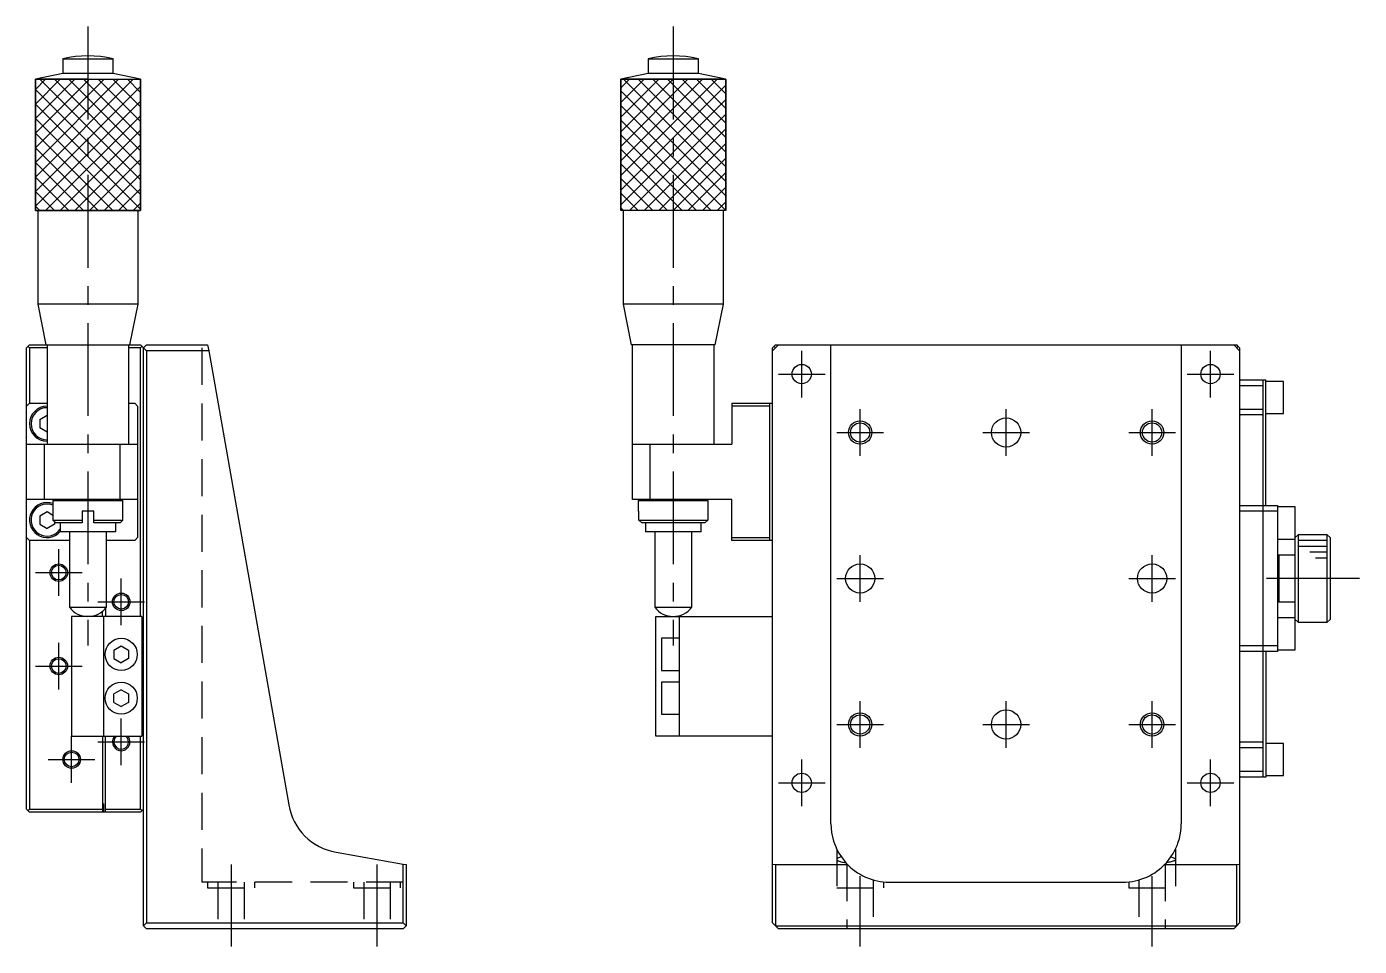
# Model space of a CAD drawing. Extents: x 0 to 486, y -8 to 348.
# Drawn here: x 258 to 486.2, y 100.8 to 258.2 of the extents above; entities that cross this region are included whole.
import ezdxf

# ---------------------------------------------------------------- set-up
doc = ezdxf.new("R2010")
doc.units = 0
doc.header["$LTSCALE"] = 0.5
doc.linetypes.add('CENTER', pattern=[50.8, 31.75, -6.35, 6.35, -6.35])
doc.linetypes.add('DASHED', pattern=[19.05, 12.7, -6.35])
for name, color, linetype in [('MSM_CENTER', 1, 'CENTER'), ('MSM_CONTINUOUS', 7, 'CONTINUOUS'), ('MSM_DASHED', 4, 'DASHED'), ('MSM_NARROW', 5, 'CONTINUOUS')]:
    doc.layers.add(name, color=color, linetype=linetype)

msp = doc.modelspace()

# ---------------------------------------------------------------- linework, layer by layer
at = {"layer": 'MSM_CENTER'}
for p, q in [((268.5, 258.25), (268.5, 152.250156)), ((368.75, 258.25), (368.75, 152.250156)), ((390.75, 194.75), (390.75, 202.75)), ((460.75, 194.75), (460.75, 202.75)), ((386.75, 198.75), (394.75, 198.75)), ((456.75, 198.75), (464.75, 198.75)), ((400.75, 184.75), (400.75, 192.75)), ((425.75, 184.75), (425.75, 192.75)), ((450.75, 184.75), (450.75, 192.75)), ((396.75, 188.75), (404.75, 188.75)), ((421.75, 188.75), (429.75, 188.75)), ((446.75, 188.75), (454.75, 188.75)), ((263.5, 160.75), (263.5, 168.75)), ((400.75, 159.75), (400.75, 167.75)), ((450.75, 159.75), (450.75, 167.75)), ((259.5, 164.75), (267.5, 164.75)), ((274.2, 155.75), (274.2, 163.75)), ((396.75, 163.75), (404.75, 163.75)), ((446.75, 163.75), (454.75, 163.75)), ((486.25, 163.75), (470.25, 163.75)), ((270.2, 159.75), (278.2, 159.75)), ((263.5, 144.75), (263.5, 152.75)), ((259.5, 148.75), (267.5, 148.75)), ((400.75, 134.75), (400.75, 142.75)), ((425.75, 134.75), (425.75, 142.75)), ((450.75, 134.75), (450.75, 142.75)), ((274.2, 131.75), (274.2, 139.75)), ((396.75, 138.75), (404.75, 138.75)), ((421.75, 138.75), (429.75, 138.75)), ((446.75, 138.75), (454.75, 138.75)), ((265.7, 128.75), (265.7, 136.75)), ((270.2, 135.75), (278.2, 135.75)), ((261.7, 132.75), (269.7, 132.75)), ((390.75, 124.75), (390.75, 132.75)), ((460.75, 124.75), (460.75, 132.75)), ((386.75, 128.75), (394.75, 128.75)), ((456.75, 128.75), (464.75, 128.75)), ((293, 114.75), (293, 100.75)), ((318, 114.75), (318, 100.75)), ((400.75, 100.75), (400.75, 112.75)), ((450.750009, 100.750008), (450.750009, 112.749995))]:
    msp.add_line(p, q, dxfattribs=at)
at = {"layer": 'MSM_CONTINUOUS'}
for p, q in [((264.2, 252.75), (272.8, 252.75)), ((264.2, 252.75), (264.2, 250.25)), ((272.8, 250.25), (272.8, 252.75)), ((364.45, 252.75), (373.05, 252.75)), ((364.45, 252.75), (364.45, 250.25)), ((373.05, 250.25), (373.05, 252.75)), ((264.2, 250.25), (259.5, 249.25)), ((259.5, 249.25), (277.5, 249.25)), ((259.5, 226.75), (259.5, 249.25)), ((272.8, 250.25), (264.2, 250.25)), ((277.5, 249.25), (272.8, 250.25)), ((277.5, 249.25), (277.5, 226.75)), ((364.45, 250.25), (359.75, 249.25)), ((359.75, 249.25), (377.75, 249.25)), ((359.75, 226.75), (359.75, 249.25)), ((373.05, 250.25), (364.45, 250.25)), ((377.75, 249.25), (373.05, 250.25)), ((377.75, 249.25), (377.75, 226.75)), ((277.5, 226.75), (259.5, 226.75)), ((259.9, 226.75), (259.9, 210.75)), ((277.1, 210.75), (277.1, 226.75)), ((377.75, 226.75), (359.75, 226.75)), ((360.15, 226.75), (360.15, 210.75)), ((377.35, 210.75), (377.35, 226.75)), ((277.1, 210.75), (259.9, 210.75)), ((259.9, 210.75), (261.3, 203.75)), ((275.7, 203.75), (277.1, 210.75)), ((377.35, 210.75), (360.15, 210.75)), ((360.15, 210.75), (361.55, 203.75)), ((375.95, 203.75), (377.35, 210.75)), ((258, 203.25), (258.5, 203.75)), ((258, 124.25), (258, 203.25)), ((258.5, 203.25), (258.25, 203.5)), ((258.5, 203.75), (277.5, 203.75)), ((258.5, 203.25), (258.5, 193.75)), ((261.5, 203.25), (258.5, 203.25)), ((261.5, 203.75), (261.5, 186.75)), ((275.5, 186.75), (275.5, 203.75)), ((277.5, 203.25), (275.5, 203.25)), ((277.5, 203.75), (278.5, 202.75)), ((277.5, 203.25), (277.75, 203.5)), ((277.5, 157.25), (277.5, 203.25)), ((278.5, 203.75), (278, 203.25)), ((278, 104.25), (278, 203.25)), ((278.5, 203.75), (289, 203.75)), ((289, 203.75), (289.176327, 202.75)), ((375.95, 203.75), (361.55, 203.75)), ((361.75, 177.25), (361.75, 203.75)), ((375.75, 186.75), (375.75, 203.75)), ((385.75, 203.25), (386.25, 203.75)), ((386.75, 203.75), (385.75, 202.75)), ((385.75, 104.75), (385.75, 203.25)), ((386, 203.5), (386.25, 203.25)), ((386.25, 203.75), (465.25, 203.75)), ((395.75, 121.75), (395.75, 203.75)), ((455.75, 203.75), (455.75, 121.75)), ((465.75, 202.75), (464.75, 203.75)), ((465.5, 203.5), (465.25, 203.75)), ((465.25, 203.25), (465.5, 203.5)), ((465.5, 203.5), (465.75, 203.25)), ((465.75, 203.25), (465.75, 104.75)), ((278.5, 202.75), (278.5, 104.75)), ((289.176327, 202.75), (278.5, 202.75)), ((289.176327, 202.75), (302.889756, 124.977281)), ((465.95, 197.75), (465.75, 197.55)), ((469.75, 196.75), (465.75, 196.75)), ((465.95, 197.75), (469.55, 197.75)), ((469.75, 197.55), (469.55, 197.75)), ((469.75, 129.75), (469.75, 197.75)), ((469.75, 197.75), (470.25, 197.75)), ((470.25, 176.25), (470.25, 197.75)), ((473.25, 197.5), (470.25, 197.5)), ((473.25, 192), (473.25, 197.5)), ((258.5, 193.75), (258, 193.25)), ((258.5, 193.75), (261.5, 193.75)), ((275.5, 193.75), (276.5, 193.75)), ((277, 193.25), (276.5, 193.75)), ((277, 193.25), (277, 170.75)), ((378.75, 193.75), (378.75, 186.75)), ((378.75, 193.75), (385.75, 193.75)), ((385.25, 193.25), (378.75, 193.25)), ((385.25, 193.75), (385.25, 170.25)), ((465.75, 192.75), (469.75, 192.75)), ((465.75, 191.95), (465.95, 191.75)), ((469.55, 191.75), (465.95, 191.75)), ((469.55, 191.75), (469.75, 191.95)), ((470.25, 192), (473.25, 192)), ((260.25, 190.971688), (261.5, 191.693376)), ((260.25, 190.971688), (260.25, 189.528312)), ((261.5, 188.806624), (260.25, 189.528312)), ((258, 186.75), (277, 186.75)), ((261, 186.75), (261, 177.25)), ((274, 177.25), (274, 186.75)), ((361.75, 186.75), (378.75, 186.75)), ((364.75, 186.75), (364.75, 177.25)), ((277, 177.25), (258, 177.25)), ((262.7, 177.25), (262.5, 177.05)), ((274.5, 177.05), (262.5, 177.05)), ((262.5, 177.05), (262.5, 173.75)), ((274.5, 177.05), (274.3, 177.25)), ((274.5, 173.75), (274.5, 177.05)), ((378.75, 177.25), (361.75, 177.25)), ((362.95, 177.25), (362.75, 177.05)), ((374.75, 177.05), (362.75, 177.05)), ((362.75, 177.05), (362.75, 175.25)), ((374.75, 177.05), (374.55, 177.25)), ((374.75, 175.25), (374.75, 177.05)), ((378.75, 170.25), (378.75, 177.25)), ((465.75, 176.25), (472.25, 176.25)), ((472.25, 176.25), (472.25, 151.25)), ((475.25, 176), (472.25, 176)), ((475.25, 151.5), (475.25, 176)), ((260.25, 174.471688), (261.5, 175.193376)), ((260.25, 174.471688), (260.25, 173.028312)), ((261.5, 175.193376), (262.5, 174.616025)), ((262.5, 173.75), (267.5, 173.75)), ((262.5, 173.75), (263, 173.25)), ((262.75, 173.5), (262.75, 173.028312)), ((269.5, 175.25), (267.5, 175.25)), ((267.5, 175.25), (267.5, 173.25)), ((269.5, 173.25), (269.5, 175.25)), ((269.5, 173.75), (274.5, 173.75)), ((274, 173.25), (274.5, 173.75)), ((362.83392, 175.25), (362.75, 175.25)), ((362.83392, 173.75), (362.83392, 175.25)), ((362.83392, 173.75), (374.66608, 173.75)), ((363.341673, 173.25), (362.83392, 173.75)), ((374.66608, 173.75), (374.158327, 173.25)), ((374.75, 175.25), (374.66608, 175.25)), ((374.66608, 175.25), (374.66608, 173.75)), ((472.25, 175.25), (465.75, 175.25)), ((260.25, 173.028312), (261.5, 172.306624)), ((262.75, 173.028312), (261.5, 172.306624)), ((267.5, 173.25), (263, 173.25)), ((263.75, 173.25), (263.75, 171.75)), ((273.25, 171.75), (263.75, 171.75)), ((265.325, 171.75), (265.325, 158.81718)), ((274, 173.25), (269.5, 173.25)), ((271.675, 158.81718), (271.675, 171.75)), ((273.25, 171.75), (273.25, 173.25)), ((374.158327, 173.25), (363.341673, 173.25)), ((364, 173.25), (364, 171.75)), ((373.5, 171.75), (364, 171.75)), ((365.575, 171.75), (365.575, 158.81718)), ((371.925, 158.81718), (371.925, 171.75)), ((373.5, 171.75), (373.5, 173.25)), ((475.75, 171.25), (475.25, 170.75)), ((475.75, 171.25), (475.75, 156.25)), ((480.75, 171.25), (475.75, 171.25)), ((480.75, 156.25), (480.75, 171.25)), ((481.25, 170.75), (480.75, 171.25)), ((258, 170.75), (258.5, 170.25)), ((265.325, 170.25), (258.5, 170.25)), ((258.5, 170.25), (258.5, 124.25)), ((276.5, 170.25), (271.675, 170.25)), ((276.5, 170.25), (277, 170.75)), ((378.75, 170.75), (385.25, 170.75)), ((385.75, 170.25), (378.75, 170.25)), ((472.25, 170.5), (475.25, 170.5)), ((481.25, 170.75), (481.25, 156.75)), ((472.45, 167.75), (472.25, 167.55)), ((472.45, 167.75), (472.45, 159.75)), ((475.25, 167.75), (472.45, 167.75)), ((472.25, 159.95), (472.45, 159.75)), ((265.325, 158.81718), (271.675, 158.81718)), ((271, 157.25), (271, 158.127657)), ((271.5, 158.604405), (271.5, 157.25)), ((365.575, 158.81718), (371.925, 158.81718)), ((472.45, 159.75), (475.25, 159.75)), ((265.7, 157.25), (265.7, 136.75)), ((277.7, 157.25), (265.7, 157.25)), ((271.2, 136.75), (271.2, 157.25)), ((277.7, 157.25), (277.7, 136.75)), ((365.75, 136.75), (365.75, 157.25)), ((365.75, 157.25), (385.75, 157.25)), ((369.75, 157.25), (369.75, 136.75)), ((475.25, 157), (472.25, 157)), ((475.25, 156.75), (475.75, 156.25)), ((475.75, 156.25), (480.75, 156.25)), ((480.75, 156.25), (481.25, 156.75)), ((366.75, 153.5), (366.75, 148)), ((369.75, 153.5), (366.75, 153.5)), ((272.95, 151.471688), (274.2, 152.193376)), ((272.95, 151.471688), (272.95, 150.028312)), ((274.2, 152.193376), (275.45, 151.471688)), ((275.45, 151.471688), (275.45, 150.028312)), ((465.75, 152.25), (472.25, 152.25)), ((472.25, 151.25), (465.75, 151.25)), ((470.25, 151.25), (470.25, 129.75)), ((472.25, 151.5), (475.25, 151.5)), ((272.95, 150.028312), (274.2, 149.306624)), ((275.45, 150.028312), (274.2, 149.306624)), ((366.75, 148), (369.75, 148)), ((274.2, 144.693376), (272.95, 143.971688)), ((272.95, 142.528312), (272.95, 143.971688)), ((274.2, 144.693376), (275.45, 143.971688)), ((275.45, 143.971688), (275.45, 142.528312)), ((366.75, 146), (366.75, 140.5)), ((369.75, 146), (366.75, 146)), ((272.95, 142.528312), (274.2, 141.806624)), ((275.45, 142.528312), (274.2, 141.806624)), ((366.75, 140.5), (369.75, 140.5)), ((265.7, 136.75), (277.7, 136.75)), ((271, 136.75), (271, 123.75)), ((271.5, 123.75), (271.5, 136.75)), ((277.5, 124.25), (277.5, 136.75)), ((385.75, 136.75), (365.75, 136.75)), ((465.95, 135.75), (465.75, 135.55)), ((469.75, 134.75), (465.75, 134.75)), ((465.95, 135.75), (469.55, 135.75)), ((469.75, 135.55), (469.55, 135.75)), ((473.25, 135.5), (470.25, 135.5)), ((473.25, 130), (473.25, 135.5)), ((465.75, 130.75), (469.75, 130.75)), ((465.75, 129.95), (465.95, 129.75)), ((469.55, 129.75), (465.95, 129.75)), ((469.55, 129.75), (469.75, 129.95)), ((470.25, 129.75), (469.75, 129.75)), ((470.25, 130), (473.25, 130)), ((258.5, 123.75), (258, 124.25)), ((258.25, 124), (258.5, 124.25)), ((258.5, 124.25), (271, 124.25)), ((277.5, 123.75), (258.5, 123.75)), ((271, 125.15), (271.2, 125.15)), ((271.2, 123.75), (271.2, 125.15)), ((271.5, 124.25), (277.5, 124.25)), ((277.75, 124), (277.5, 124.25)), ((278, 124.25), (277.5, 123.75)), ((311.001351, 116.865685), (322.5, 114.838163)), ((322.5, 104.75), (322.5, 114.838163)), ((322.5, 114.838163), (323, 114.75)), ((323, 114.75), (323, 104.25)), ((385.75, 114.838163), (386.25, 114.75)), ((386.25, 114.75), (386.25, 104.25)), ((386.25, 114.75), (398.608572, 114.75)), ((396.762649, 115.687682), (396.75, 115.631635)), ((396.75, 115.631635), (396.761579, 115.578009)), ((396.761579, 115.578009), (396.796247, 115.524693)), ((396.800517, 115.743374), (396.762649, 115.687682)), ((396.796247, 115.524693), (396.853806, 115.471996)), ((396.863363, 115.79836), (396.800517, 115.743374)), ((396.853806, 115.471996), (396.93392, 115.420224)), ((396.95079, 115.852291), (396.863363, 115.79836)), ((396.93392, 115.420224), (397.036127, 115.369675)), ((397.062246, 115.904826), (396.95079, 115.852291)), ((397.036127, 115.369675), (397.159834, 115.320643)), ((397.197025, 115.955634), (397.062246, 115.904826)), ((397.159834, 115.320643), (397.304326, 115.273412)), ((397.354276, 116.004393), (397.197025, 115.955634)), ((397.304326, 115.273412), (397.468766, 115.228254)), ((397.533002, 116.050794), (397.354276, 116.004393)), ((397.468766, 115.228254), (397.652203, 115.185432)), ((397.533002, 116.050794), (398.302268, 115.076823)), ((397.652203, 115.185432), (397.853573, 115.145193)), ((397.853573, 115.145193), (398.071711, 115.10777)), ((398.071711, 115.10777), (398.305355, 115.073379)), ((452.891428, 114.75), (465.25, 114.75)), ((453.428289, 115.10777), (453.194645, 115.073379)), ((453.199451, 115.078743), (453.966998, 116.050794)), ((453.646427, 115.145193), (453.428289, 115.10777)), ((453.847797, 115.185432), (453.646427, 115.145193)), ((454.031234, 115.228254), (453.847797, 115.185432)), ((453.966998, 116.050794), (454.145724, 116.004393)), ((454.195674, 115.273412), (454.031234, 115.228254)), ((454.145724, 116.004393), (454.302975, 115.955634)), ((454.340166, 115.320643), (454.195674, 115.273412)), ((454.302975, 115.955634), (454.437754, 115.904826)), ((454.463873, 115.369675), (454.340166, 115.320643)), ((454.437754, 115.904826), (454.54921, 115.852291)), ((454.56608, 115.420224), (454.463873, 115.369675)), ((454.54921, 115.852291), (454.636637, 115.79836)), ((454.646194, 115.471996), (454.56608, 115.420224)), ((454.636637, 115.79836), (454.699483, 115.743374)), ((454.703753, 115.524693), (454.646194, 115.471996)), ((454.699483, 115.743374), (454.737351, 115.687682)), ((454.738421, 115.578009), (454.703753, 115.524693)), ((454.737351, 115.687682), (454.75, 115.631635)), ((454.75, 115.631635), (454.738421, 115.578009)), ((465.25, 114.75), (465.75, 114.838163)), ((465.25, 104.25), (465.25, 114.75)), ((405.75, 111.75), (445.75, 111.75)), ((278.5, 104.75), (278, 104.25)), ((278, 104.25), (278.5, 103.75)), ((278.5, 104.75), (322.5, 104.75)), ((322.5, 103.75), (278.5, 103.75)), ((323, 104.25), (322.5, 104.75)), ((322.5, 103.75), (323, 104.25)), ((386.25, 104.25), (385.75, 104.75)), ((386.75, 103.75), (386.25, 104.25)), ((386.25, 104.25), (465.25, 104.25)), ((464.75, 103.75), (386.75, 103.75)), ((465.25, 104.25), (464.75, 103.75)), ((465.75, 104.75), (465.25, 104.25))]:
    msp.add_line(p, q, dxfattribs=at)
for centre, radius in [((390.75, 198.75), 1.65), ((460.75, 198.75), 1.65), ((400.75, 188.75), 1.65), ((425.75, 188.75), 2.5), ((450.75, 188.75), 1.65), ((263.5, 164.75), 1.25), ((400.75, 163.75), 2.5), ((450.75, 163.75), 2.5), ((274.2, 159.75), 1.25), ((274.2, 150.75), 2.75), ((263.5, 148.75), 1.25), ((274.2, 143.25), 2.75), ((400.75, 138.75), 1.65), ((425.75, 138.75), 2.5), ((450.75, 138.75), 1.65), ((265.7, 132.75), 1.25), ((390.75, 128.75), 1.65), ((460.75, 128.75), 1.65)]:
    msp.add_circle(centre, radius, dxfattribs=at)
for centre, radius, start, end in [((268.5, 234.51), 18.74, 76.734971, 103.26504285), ((368.75, 234.51), 18.74, 76.734971, 103.26504285), ((261.5, 190.25), 3, 90, 270), ((261.5, 190.25), 2.75, 90, 270), ((261.5, 173.75), 3, 70.528779, 318.590378), ((261.5, 173.75), 2.75, 68.676314, 324.903199), ((268.5, 161.250156), 4, 217.462651, 322.537349), ((368.75, 161.250156), 4, 217.462651, 322.537349), ((274.2, 135.75), 1.25, 126.869898, 53.130102), ((312.737833, 126.713763), 10, 190, 260), ((405.75, 121.75), 10, 180, 214.74469621), ((445.74998, 121.750005), 10.00002, 330.762493, 359.99997), ((445.75, 121.75), 10, 325.255309, 330.762462), ((405.75, 121.75), 10, 221.886877, 270.00000112), ((445.75, 121.75), 10, 270, 318.11310065)]:
    msp.add_arc(centre, radius, start, end, dxfattribs=at)
at = {"layer": 'MSM_DASHED'}
for p, q in [((288, 203.25), (288, 111.75)), ((396.75, 117.391101), (396.75, 110.75)), ((454.750009, 117.39112), (454.750009, 110.75)), ((398.5, 114.862511), (398.5, 103.75)), ((453.000009, 114.862521), (453.000009, 103.75)), ((403, 112.135558), (403, 103.75)), ((448.500009, 112.13556), (448.500009, 103.75)), ((322.5, 111.75), (288, 111.75)), ((289, 111.75), (289, 110.75)), ((289, 110.75), (297, 110.75)), ((290.75, 111.75), (290.75, 103.75)), ((295.25, 111.75), (295.25, 103.75)), ((297, 111.75), (297, 110.75)), ((314, 111.75), (314, 110.75)), ((314, 110.75), (322, 110.75)), ((315.75, 111.75), (315.75, 103.75)), ((320.25, 111.75), (320.25, 103.75)), ((322, 111.75), (322, 110.75)), ((396.75, 110.75), (404.75, 110.75)), ((404.75, 111.75), (404.75, 110.75)), ((446.750009, 111.75), (446.750009, 110.75)), ((446.750009, 110.75), (454.750009, 110.75))]:
    msp.add_line(p, q, dxfattribs=at)
at = {"layer": 'MSM_NARROW'}
for p, q in [((268.5, 249.25), (259.5, 249.25)), ((259.5, 249.25), (259.5, 226.75)), ((259.5, 247.5), (261.25, 249.25)), ((259.5, 245), (263.75, 249.25)), ((259.5, 242.5), (266.25, 249.25)), ((259.5, 240), (268.75, 249.25)), ((259.5, 237.5), (271.25, 249.25)), ((259.5, 235), (273.75, 249.25)), ((259.5, 232.5), (276.25, 249.25)), ((260.25, 249.25), (277.5, 232)), ((262.75, 249.25), (277.5, 234.5)), ((265.25, 249.25), (277.5, 237)), ((267.75, 249.25), (277.5, 239.5)), ((270.25, 249.25), (277.5, 242)), ((272.75, 249.25), (277.5, 244.5)), ((275.25, 249.25), (277.5, 247)), ((277.5, 226.75), (277.5, 249.25)), ((377.75, 249.25), (359.75, 249.25)), ((359.75, 249.25), (359.75, 226.75)), ((359.75, 247.75), (361.25, 249.25)), ((359.75, 245.25), (363.75, 249.25)), ((359.75, 242.75), (366.25, 249.25)), ((359.75, 240.25), (368.75, 249.25)), ((359.75, 237.75), (371.25, 249.25)), ((359.75, 235.25), (373.75, 249.25)), ((359.75, 232.75), (376.25, 249.25)), ((360.25, 249.25), (377.75, 231.75)), ((362.75, 249.25), (377.75, 234.25)), ((365.25, 249.25), (377.75, 236.75)), ((367.75, 249.25), (377.75, 239.25)), ((370.25, 249.25), (377.75, 241.75)), ((372.75, 249.25), (377.75, 244.25)), ((375.25, 249.25), (377.75, 246.75)), ((377.75, 226.75), (377.75, 249.25)), ((259.5, 230), (277.5, 248)), ((259.5, 247.5), (277.5, 229.5)), ((359.75, 230.25), (377.75, 248.25)), ((359.75, 247.25), (377.75, 229.25)), ((259.5, 227.5), (277.5, 245.5)), ((259.5, 245), (277.5, 227)), ((359.75, 227.75), (377.75, 245.75)), ((359.75, 244.75), (377.75, 226.75)), ((259.5, 242.5), (275.25, 226.75)), ((261.25, 226.75), (277.5, 243)), ((359.75, 242.25), (375.25, 226.75)), ((361.25, 226.75), (377.75, 243.25)), ((259.5, 240), (272.75, 226.75)), ((263.75, 226.75), (277.5, 240.5)), ((359.75, 239.75), (372.75, 226.75)), ((363.75, 226.75), (377.75, 240.75)), ((259.5, 237.5), (270.25, 226.75)), ((266.25, 226.75), (277.5, 238)), ((366.25, 226.75), (377.75, 238.25)), ((268.75, 226.75), (277.5, 235.5)), ((359.75, 237.25), (370.25, 226.75)), ((368.75, 226.75), (377.75, 235.75)), ((259.5, 235), (267.75, 226.75)), ((271.25, 226.75), (277.5, 233)), ((359.75, 234.75), (367.75, 226.75)), ((371.25, 226.75), (377.75, 233.25)), ((259.5, 232.5), (265.25, 226.75)), ((359.75, 232.25), (365.25, 226.75)), ((373.75, 226.75), (377.75, 230.75)), ((259.5, 230), (262.75, 226.75)), ((273.75, 226.75), (277.5, 230.5)), ((359.75, 229.75), (362.75, 226.75)), ((376.25, 226.75), (377.75, 228.25)), ((259.5, 227.5), (260.25, 226.75)), ((259.5, 226.75), (277.5, 226.75)), ((276.25, 226.75), (277.5, 228)), ((359.75, 227.25), (360.25, 226.75)), ((377.35, 226.75), (360.15, 226.75)), ((480.75, 170.25), (475.75, 170.25)), ((480.75, 169.25), (475.75, 169.25)), ((480.75, 168.25), (477.75, 168.25)), ((480.75, 167.25), (478.75, 167.25))]:
    msp.add_line(p, q, dxfattribs=at)
for centre, radius in [((400.75, 188.75), 2), ((450.75, 188.75), 2), ((263.5, 164.75), 1.5), ((274.2, 159.75), 1.5), ((263.5, 148.75), 1.5), ((400.75, 138.75), 2), ((450.75, 138.75), 2), ((265.7, 132.75), 1.5)]:
    msp.add_circle(centre, radius, dxfattribs=at)
msp.add_arc((274.2, 135.75), 1.5, 138.189685, 41.81031699, dxfattribs=at)

doc.saveas('drawing.dxf')
